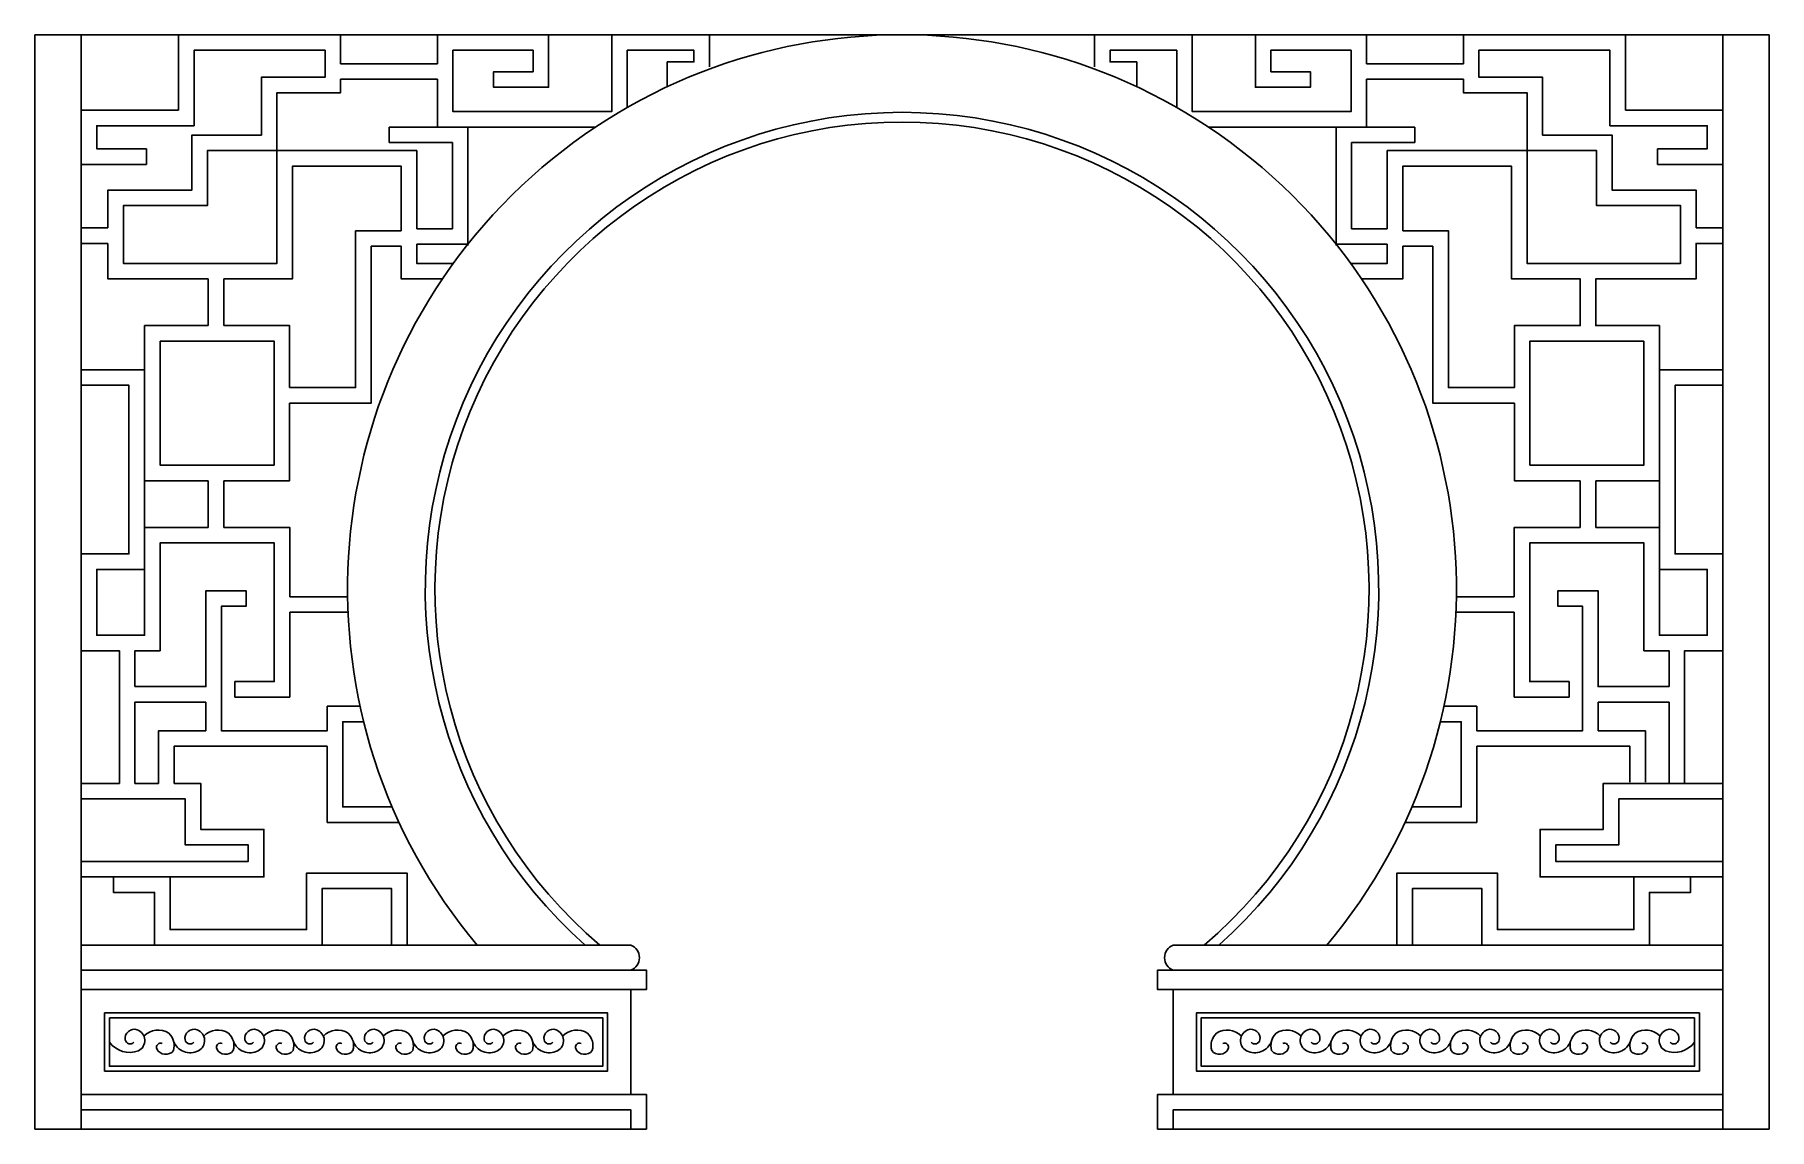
# Model space of a CAD drawing. Header units: metres. Extents: x 4408 to 7982, y 8224 to 10480.
import ezdxf

# ---------------------------------------------------------------- set-up
doc = ezdxf.new("R2010")
doc.units = ezdxf.units.M
for name, color, linetype in [('3', 3, 'Continuous'), ('4', 4, 'Continuous'), ('7', 7, 'Continuous')]:
    doc.layers.add(name, color=color, linetype=linetype)

msp = doc.modelspace()

# ---------------------------------------------------------------- linework, layer by layer
at = {"layer": '3'}
for p, q in [((5137.94, 10289.51), (5137.94, 10257.51)), ((7252.06, 10289.51), (7252.06, 10257.51)), ((4638.3, 10244.81), (4638.3, 10212.81)), ((5194.95, 10241), (5194.95, 10232.31)), ((7195.05, 10241), (7195.05, 10232.31)), ((7751.7, 10244.81), (7751.7, 10212.81)), ((5069.08, 10076.05), (5162.95, 10076.05)), ((5101.08, 10044.05), (5162.95, 10044.05)), ((7288.92, 10044.05), (7227.05, 10044.05)), ((4765.37, 9976.51), (4765.37, 9880.37)), ((4797.37, 9976.51), (4797.37, 9880.37)), ((4765.37, 9464.66), (4765.37, 9560.8)), ((4797.37, 9464.66), (4797.37, 9560.8)), ((7592.63, 9464.66), (7592.63, 9560.8)), ((7624.63, 9464.66), (7624.63, 9560.8)), ((4933.19, 9321.73), (5052.62, 9321.73)), ((7456.81, 9321.73), (7337.38, 9321.73)), ((4933.19, 9289.73), (5053.51, 9289.73)), ((7456.81, 9289.73), (7336.49, 9289.73)), ((4819.91, 9146.79), (4819.91, 9114.79)), ((7570.09, 9146.79), (7570.09, 9114.79))]:
    msp.add_line(p, q, dxfattribs=at)
for points in [[(4638.3, 10212.81), (4503.63, 10212.81), (4503.63, 10324.46), (4703.94, 10324.46), (4703.94, 10480), (5038.16, 10480), (5038.16, 10420.12), (5237.47, 10420.12)], [(5237.47, 10480), (5237.47, 10420.12)], [(5798.2, 10413.72), (5798.2, 10413.72), (5798.2, 10480), (5596.78, 10480), (5596.78, 10321.51), (5269.47, 10321.51), (5269.47, 10448), (5434.69, 10448), (5434.69, 10403.8), (5353.39, 10403.8), (5353.39, 10371.8), (5466.69, 10371.8), (5466.69, 10480), (5269.47, 10480)], [(6591.8, 10413.72), (6591.8, 10413.72), (6591.8, 10480), (6793.22, 10480), (6793.22, 10321.51), (7120.53, 10321.51), (7120.53, 10448), (6955.31, 10448), (6955.31, 10403.8), (7036.61, 10403.8), (7036.61, 10371.8), (6923.31, 10371.8), (6923.31, 10480), (7120.53, 10480)], [(7751.7, 10212.81), (7886.37, 10212.81), (7886.37, 10324.46), (7686.06, 10324.46), (7686.06, 10480), (7351.84, 10480), (7351.84, 10420.12), (7152.53, 10420.12), (7152.53, 10480)], [(4638.3, 10244.81), (4535.63, 10244.81), (4535.63, 10292.46), (4735.94, 10292.46), (4735.94, 10448), (5006.16, 10448), (5006.16, 10392.23), (4874.86, 10392.23), (4874.86, 10273), (4731.63, 10273), (4731.63, 10159.74), (4558.55, 10159.74), (4558.55, 10081.89)], [(5628.78, 10329.83), (5628.78, 10448), (5766.2, 10448), (5766.2, 10423.76), (5766.2, 10423.76), (5711.36, 10423.76), (5711.36, 10372.59)], [(6761.22, 10329.83), (6761.22, 10448), (6623.8, 10448), (6623.8, 10423.76), (6623.8, 10423.76), (6678.64, 10423.76), (6678.64, 10372.59)], [(7751.7, 10244.81), (7854.37, 10244.81), (7854.37, 10292.46), (7654.06, 10292.46), (7654.06, 10448), (7383.84, 10448), (7383.84, 10392.23), (7515.14, 10392.23), (7515.14, 10273), (7658.37, 10273), (7658.37, 10159.74), (7831.45, 10159.74), (7831.45, 10081.89)], [(5563.33, 10289.51), (5237.47, 10289.51), (5237.47, 10388.12), (5038.16, 10388.12), (5038.16, 10360.23), (4906.86, 10360.23), (4906.86, 10241), (4763.63, 10241), (4763.63, 10127.74), (4590.55, 10127.74), (4590.55, 10008.51), (4906.86, 10008.51), (4906.86, 10241), (5194.95, 10241), (5194.95, 10080.12)], [(6826.67, 10289.51), (7152.53, 10289.51), (7152.53, 10388.12), (7351.84, 10388.12), (7351.84, 10360.23), (7483.14, 10360.23), (7483.14, 10241), (7626.37, 10241), (7626.37, 10127.74), (7799.45, 10127.74), (7799.45, 10008.51), (7483.14, 10008.51), (7483.14, 10241), (7195.05, 10241), (7195.05, 10080.12)], [(5237.47, 10289.51), (5137.94, 10289.51)], [(5137.94, 10289.51), (5300.39, 10289.51), (5300.39, 10045.43)], [(7252.06, 10289.51), (7089.61, 10289.51), (7089.61, 10045.43)], [(7152.53, 10289.51), (7252.06, 10289.51)], [(5137.94, 10257.51), (5268.39, 10257.51), (5268.39, 10080.12)], [(7252.06, 10257.51), (7121.61, 10257.51), (7121.61, 10080.12)], [(4797.37, 9976.51), (4938.86, 9976.51), (4938.86, 10209), (5162.95, 10209), (5162.95, 10076.05)], [(4558.55, 10081.89), (4503.63, 10081.89)], [(7831.45, 10081.89), (7886.37, 10081.89)], [(4558.55, 10049.89), (4503.63, 10049.89)], [(4558.55, 10049.89), (4558.55, 9976.51), (4765.37, 9976.51)], [(4932.97, 9752.59), (5069.08, 9752.59), (5069.08, 10076.05)], [(5268.39, 10080.12), (5194.95, 10080.12)], [(5300.39, 10048.12), (5194.95, 10048.12)], [(5194.95, 10048.12), (5194.95, 10008.51), (5270.31, 10008.51)], [(7089.61, 10048.12), (7195.05, 10048.12)], [(7195.05, 10048.12), (7195.05, 10008.51), (7119.69, 10008.51)], [(7121.61, 10080.12), (7195.05, 10080.12)], [(7624.63, 9560.8), (7756.07, 9560.8), (7756.07, 9880.37), (7624.63, 9880.37), (7624.63, 9976.51), (7831.45, 9976.51), (7831.45, 10049.89), (7886.37, 10049.89)], [(4932.97, 9720.59), (5101.08, 9720.59), (5101.08, 10044.05)], [(5162.95, 10044.05), (5162.95, 9976.51), (5247.91, 9976.51)], [(7227.05, 10044.05), (7227.05, 9976.51), (7142.09, 9976.51)], [(7457.03, 9720.59), (7288.92, 9720.59), (7288.92, 10044.05)], [(4765.37, 9560.8), (4633.93, 9560.8), (4633.93, 9880.37), (4765.37, 9880.37)], [(4797.37, 9880.37), (4932.97, 9880.37), (4932.97, 9752.59)], [(4765.37, 9464.66), (4633.93, 9464.66), (4633.93, 9242.33), (4535.63, 9242.33), (4535.63, 9377.89), (4633.93, 9377.89), (4633.93, 9789.38), (4503.63, 9789.38)], [(7624.63, 9464.66), (7756.07, 9464.66), (7756.07, 9242.33), (7854.37, 9242.33), (7854.37, 9377.89), (7756.07, 9377.89), (7756.07, 9789.38), (7886.37, 9789.38)], [(4503.63, 9757.38), (4601.93, 9757.38), (4601.93, 9409.89), (4503.63, 9409.89), (4503.63, 9210.33), (4582.21, 9210.33), (4582.21, 8937.02)], [(7886.37, 9757.38), (7788.07, 9757.38), (7788.07, 9409.89), (7886.37, 9409.89), (7886.37, 9210.33), (7807.79, 9210.33), (7807.79, 8937.02)], [(4932.97, 9720.59), (4932.97, 9560.8), (4797.37, 9560.8)], [(7457.03, 9720.59), (7457.03, 9560.8), (7592.63, 9560.8)], [(4829.37, 9464.66), (4797.37, 9464.66)], [(4829.37, 9464.66), (4933.19, 9464.66), (4933.19, 9321.73)], [(7560.63, 9464.66), (7456.81, 9464.66), (7456.81, 9321.73)], [(7560.63, 9464.66), (7592.63, 9464.66)], [(4829.37, 9432.66), (4665.93, 9432.66), (4665.93, 9210.33), (4614.21, 9210.33)], [(4829.37, 9432.66), (4901.19, 9432.66), (4901.19, 9146.79), (4819.91, 9146.79)], [(7560.63, 9432.66), (7488.81, 9432.66), (7488.81, 9146.79), (7570.09, 9146.79)], [(7560.63, 9432.66), (7724.07, 9432.66), (7724.07, 9210.33), (7775.79, 9210.33)], [(4614.21, 9136.47), (4760.57, 9136.47), (4760.57, 9334.08), (4843.35, 9334.08), (4843.35, 9302.08), (4792.57, 9302.08), (4792.57, 9045.34), (5010.57, 9045.34), (5010.57, 9096.06), (5078.32, 9096.06)], [(7775.79, 9136.47), (7629.43, 9136.47), (7629.43, 9334.08), (7546.65, 9334.08), (7546.65, 9302.08), (7597.43, 9302.08), (7597.43, 9045.34), (7379.43, 9045.34), (7379.43, 9096.06), (7311.68, 9096.06)], [(4933.19, 9289.73), (4933.19, 9114.79), (4819.91, 9114.79)], [(7456.81, 9289.73), (7456.81, 9114.79), (7570.09, 9114.79)], [(4760.57, 9104.47), (4614.21, 9104.47)], [(4614.21, 9104.47), (4614.21, 8937.02)], [(4760.57, 9104.47), (4760.57, 9045.34)], [(7629.43, 9104.47), (7629.43, 9045.34)], [(7629.43, 9104.47), (7775.79, 9104.47)], [(7775.79, 9104.47), (7775.79, 8937.02)], [(4760.57, 9045.34), (4662.91, 9045.34), (4662.91, 8937.02)], [(5042.57, 9013.34), (5042.57, 9064.06), (5085.72, 9064.06)], [(7347.43, 9013.34), (7347.43, 9064.06), (7304.28, 9064.06)], [(7629.43, 9045.34), (7727.09, 9045.34), (7727.09, 8939.2)], [(4792.57, 9013.34), (4694.91, 9013.34), (4694.91, 8937.02)], [(4792.57, 9013.34), (4987.88, 9013.34)], [(4987.88, 9013.34), (5010.57, 9013.34)], [(5010.57, 9013.34), (5010.57, 8856.47), (5158.72, 8856.47)], [(5042.57, 9013.34), (5042.57, 8888.47), (5144.46, 8888.47)], [(7379.43, 9013.34), (7379.43, 8856.47), (7231.28, 8856.47)], [(7347.43, 9013.34), (7347.43, 8888.47), (7245.54, 8888.47)], [(7402.12, 9013.34), (7379.43, 9013.34)], [(7597.43, 9013.34), (7402.12, 9013.34)], [(7597.43, 9013.34), (7695.09, 9013.34), (7695.09, 8939.2)], [(4503.63, 8744.17), (4879.9, 8744.17), (4879.9, 8842.08), (4749.84, 8842.08), (4749.84, 8937.02), (4694.91, 8937.02)], [(4582.21, 8937.02), (4503.63, 8937.02)], [(4662.91, 8937.02), (4614.21, 8937.02)], [(7886.37, 8744.17), (7510.1, 8744.17), (7510.1, 8842.08), (7640.16, 8842.08), (7640.16, 8937.02), (7886.37, 8937.02)], [(4503.63, 8776.17), (4847.9, 8776.17), (4847.9, 8810.08), (4717.84, 8810.08), (4717.84, 8905.02), (4503.63, 8905.02)], [(7886.37, 8776.17), (7542.1, 8776.17), (7542.1, 8810.08), (7672.16, 8810.08), (7672.16, 8905.02), (7886.37, 8905.02)], [(5143.03, 8603.47), (5143.03, 8720.14), (4999.95, 8720.14), (4999.95, 8603.47), (4739.84, 8603.47), (4654.8, 8603.47), (4654.8, 8712.17), (4569.76, 8712.17), (4569.76, 8744.17), (4686.8, 8744.17), (4686.8, 8635.47), (4967.95, 8635.47), (4967.95, 8752.14), (5175.03, 8752.14), (5175.03, 8603.47)], [(7246.97, 8603.47), (7246.97, 8720.14), (7390.05, 8720.14), (7390.05, 8603.47), (7650.16, 8603.47), (7735.2, 8603.47), (7735.2, 8712.17), (7820.24, 8712.17), (7820.24, 8744.17), (7703.2, 8744.17), (7703.2, 8635.47), (7422.05, 8635.47), (7422.05, 8752.14), (7214.97, 8752.14), (7214.97, 8603.47)]]:
    msp.add_lwpolyline(points, dxfattribs=at)
for points in [[(7227.05, 10076.05), (7227.05, 10209), (7451.14, 10209), (7451.14, 9976.51), (7592.63, 9976.51), (7592.63, 9880.37), (7457.03, 9880.37), (7457.03, 9752.59), (7320.92, 9752.59), (7320.92, 10076.05)], [(4665.93, 9848.37), (4900.97, 9848.37), (4900.97, 9592.8), (4665.93, 9592.8)], [(7724.07, 9848.37), (7489.03, 9848.37), (7489.03, 9592.8), (7724.07, 9592.8)], [(4614.21, 9136.47), (4614.21, 9210.33), (4614.21, 9136.47)], [(7775.79, 9136.47), (7775.79, 9210.33), (7775.79, 9136.47)], [(4561.63, 8454), (5578.18, 8454), (5578.18, 8354), (4561.63, 8354)], [(7828.37, 8454), (6811.82, 8454), (6811.82, 8354), (7828.37, 8354)]]:
    msp.add_lwpolyline(points, close=True, dxfattribs=at)
for points in [[(4612.18, 8403.67, -0.64), (4594.23, 8408.43, -0.58), (4619.04, 8429.04, -0.65), (4621.68, 8385.71, -0.33), (4561.63, 8403.35)], [(4632.59, 8416.07, -0.35), (4683.99, 8421.99, -0.28), (4693.61, 8386.09, -0.54), (4659.5, 8389.59, -0.68), (4670.55, 8401.03)], [(4735.47, 8403.67, -0.64), (4717.52, 8408.43, -0.58), (4742.33, 8429.04, -0.65), (4744.97, 8385.71, -0.45), (4693.89, 8405.4)], [(4755.89, 8416.07, -0.35), (4807.28, 8421.99, -0.28), (4816.9, 8386.09, -0.54), (4782.8, 8389.59, -0.68), (4793.85, 8401.03)], [(4858.76, 8403.67, -0.64), (4840.82, 8408.43, -0.58), (4865.63, 8429.04, -0.65), (4868.26, 8385.71, -0.45), (4817.19, 8405.4)], [(4879.18, 8416.07, -0.35), (4930.58, 8421.99, -0.28), (4940.2, 8386.09, -0.54), (4906.09, 8389.59, -0.68), (4917.14, 8401.03)], [(4982.06, 8403.67, -0.64), (4964.11, 8408.43, -0.58), (4988.92, 8429.04, -0.65), (4991.56, 8385.71, -0.45), (4940.48, 8405.4)], [(5002.48, 8416.07, -0.35), (5053.87, 8421.99, -0.28), (5063.49, 8386.09, -0.54), (5029.38, 8389.59, -0.68), (5040.43, 8401.03)], [(5105.35, 8403.67, -0.64), (5087.41, 8408.43, -0.58), (5112.21, 8429.04, -0.65), (5114.85, 8385.71, -0.45), (5063.78, 8405.4)], [(5125.77, 8416.07, -0.35), (5177.17, 8421.99, -0.28), (5186.79, 8386.09, -0.54), (5152.68, 8389.59, -0.68), (5163.73, 8401.03)], [(5228.65, 8403.67, -0.64), (5210.7, 8408.43, -0.58), (5235.51, 8429.04, -0.65), (5238.15, 8385.71, -0.45), (5187.07, 8405.4)], [(5249.07, 8416.07, -0.35), (5300.46, 8421.99, -0.28), (5310.08, 8386.09, -0.54), (5275.97, 8389.59, -0.68), (5287.02, 8401.03)], [(5351.94, 8403.67, -0.64), (5334, 8408.43, -0.58), (5358.8, 8429.04, -0.65), (5361.44, 8385.71, -0.45), (5310.36, 8405.4)], [(5372.36, 8416.07, -0.35), (5423.76, 8421.99, -0.28), (5433.38, 8386.09, -0.54), (5399.27, 8389.59, -0.68), (5410.32, 8401.03)], [(5475.24, 8403.67, -0.64), (5457.29, 8408.43, -0.58), (5482.1, 8429.04, -0.65), (5484.74, 8385.71, -0.45), (5433.66, 8405.4)], [(5495.65, 8416.07, -0.35), (5547.05, 8421.99, -0.28), (5556.67, 8386.09, -0.54), (5522.56, 8389.59, -0.68), (5533.61, 8401.03)], [(6894.35, 8416.07, 0.35), (6842.95, 8421.99, 0.28), (6833.33, 8386.09, 0.54), (6867.44, 8389.59, 0.68), (6856.39, 8401.03)], [(6914.76, 8403.67, 0.64), (6932.71, 8408.43, 0.58), (6907.9, 8429.04, 0.65), (6905.26, 8385.71, 0.45), (6956.34, 8405.4)], [(7017.64, 8416.07, 0.35), (6966.24, 8421.99, 0.28), (6956.62, 8386.09, 0.54), (6990.73, 8389.59, 0.68), (6979.68, 8401.03)], [(7038.06, 8403.67, 0.64), (7056, 8408.43, 0.58), (7031.2, 8429.04, 0.65), (7028.56, 8385.71, 0.45), (7079.64, 8405.4)], [(7140.93, 8416.07, 0.35), (7089.54, 8421.99, 0.28), (7079.92, 8386.09, 0.54), (7114.03, 8389.59, 0.68), (7102.98, 8401.03)], [(7161.35, 8403.67, 0.64), (7179.3, 8408.43, 0.58), (7154.49, 8429.04, 0.65), (7151.85, 8385.71, 0.45), (7202.93, 8405.4)], [(7264.23, 8416.07, 0.35), (7212.83, 8421.99, 0.28), (7203.21, 8386.09, 0.54), (7237.32, 8389.59, 0.68), (7226.27, 8401.03)], [(7284.65, 8403.67, 0.64), (7302.59, 8408.43, 0.58), (7277.79, 8429.04, 0.65), (7275.15, 8385.71, 0.45), (7326.22, 8405.4)], [(7387.52, 8416.07, 0.35), (7336.13, 8421.99, 0.28), (7326.51, 8386.09, 0.54), (7360.62, 8389.59, 0.68), (7349.57, 8401.03)], [(7407.94, 8403.67, 0.64), (7425.89, 8408.43, 0.58), (7401.08, 8429.04, 0.65), (7398.44, 8385.71, 0.45), (7449.52, 8405.4)], [(7510.82, 8416.07, 0.35), (7459.42, 8421.99, 0.28), (7449.8, 8386.09, 0.54), (7483.91, 8389.59, 0.68), (7472.86, 8401.03)], [(7531.24, 8403.67, 0.64), (7549.18, 8408.43, 0.58), (7524.37, 8429.04, 0.65), (7521.74, 8385.71, 0.45), (7572.81, 8405.4)], [(7634.11, 8416.07, 0.35), (7582.72, 8421.99, 0.28), (7573.1, 8386.09, 0.54), (7607.2, 8389.59, 0.68), (7596.15, 8401.03)], [(7654.53, 8403.67, 0.64), (7672.48, 8408.43, 0.58), (7647.67, 8429.04, 0.65), (7645.03, 8385.71, 0.45), (7696.11, 8405.4)], [(7757.41, 8416.07, 0.35), (7706.01, 8421.99, 0.28), (7696.39, 8386.09, 0.54), (7730.5, 8389.59, 0.68), (7719.45, 8401.03)], [(7777.82, 8403.67, 0.64), (7795.77, 8408.43, 0.58), (7770.96, 8429.04, 0.65), (7768.32, 8385.71, 0.33), (7828.37, 8403.35)]]:
    msp.add_lwpolyline(points, format="xyb", dxfattribs=at)
msp.add_arc((6195, 9337.52), 982.49, 311.66, 228.34, dxfattribs=at)
at = {"layer": '4'}
for p, q in [((4407.63, 8224), (4407.63, 10480)), ((7982.37, 8224), (7982.37, 10480)), ((5572.47, 8603.47), (5636.18, 8603.47)), ((6817.53, 8603.47), (6753.82, 8603.47)), ((4407.63, 8224), (5668.32, 8224)), ((7982.37, 8224), (6721.68, 8224))]:
    msp.add_line(p, q, dxfattribs=at)
for points in [[(4407.63, 10480), (7982.37, 10480)], [(4407.63, 10480), (4407.63, 8384)], [(4503.63, 10480), (4503.63, 8224)], [(7886.37, 10480), (7886.37, 8224)], [(7982.37, 10480), (7982.37, 8384)], [(4407.63, 8224), (5236.91, 8224)], [(7982.37, 8224), (7153.09, 8224)]]:
    msp.add_lwpolyline(points, dxfattribs=at)
for points in [[(5636.18, 8603.47, -0.69), (5636.18, 8552), (5668.32, 8552), (5668.32, 8512), (5636.18, 8512), (5636.18, 8296), (5668.32, 8296), (5668.32, 8224)], [(6753.82, 8603.47, 0.69), (6753.82, 8552), (6721.68, 8552), (6721.68, 8512), (6753.82, 8512), (6753.82, 8296), (6721.68, 8296), (6721.68, 8224)]]:
    msp.add_lwpolyline(points, format="xyb", dxfattribs=at)
msp.add_arc((6195, 9337.52), 962.49, 310.3, 229.7, dxfattribs=at)
at = {"layer": '7'}
for p, q in [((5572.47, 8603.47), (4503.63, 8603.47)), ((6817.53, 8603.47), (7886.37, 8603.47)), ((4503.63, 8552), (5636.18, 8552)), ((5636.18, 8552), (4503.63, 8552)), ((6753.82, 8552), (7886.37, 8552)), ((7886.37, 8552), (6753.82, 8552)), ((4503.63, 8512), (5636.18, 8512)), ((5636.18, 8512), (4503.63, 8512)), ((4503.63, 8296), (4503.63, 8512)), ((5636.18, 8296), (5636.18, 8512)), ((6753.82, 8512), (7886.37, 8512)), ((7886.37, 8512), (6753.82, 8512)), ((7886.37, 8296), (7886.37, 8512)), ((5636.18, 8296), (4503.63, 8296)), ((6753.82, 8296), (7886.37, 8296)), ((6753.82, 8296), (7886.37, 8296))]:
    msp.add_line(p, q, dxfattribs=at)
for points in [[(4551.63, 8464), (5588.18, 8464), (5588.18, 8344), (4551.63, 8344)], [(7838.37, 8464), (6801.82, 8464), (6801.82, 8344), (7838.37, 8344)]]:
    msp.add_lwpolyline(points, close=True, dxfattribs=at)
for points in [[(5668.32, 8224), (5668.32, 8296), (4503.63, 8296)], [(5636.32, 8224), (5636.32, 8264), (4503.63, 8264)], [(6753.68, 8224), (6753.68, 8264), (7886.37, 8264)]]:
    msp.add_lwpolyline(points, dxfattribs=at)
msp.add_arc((6195, 9337.52), 1142.49, 320.02, 219.98, dxfattribs=at)

doc.saveas('drawing.dxf')
